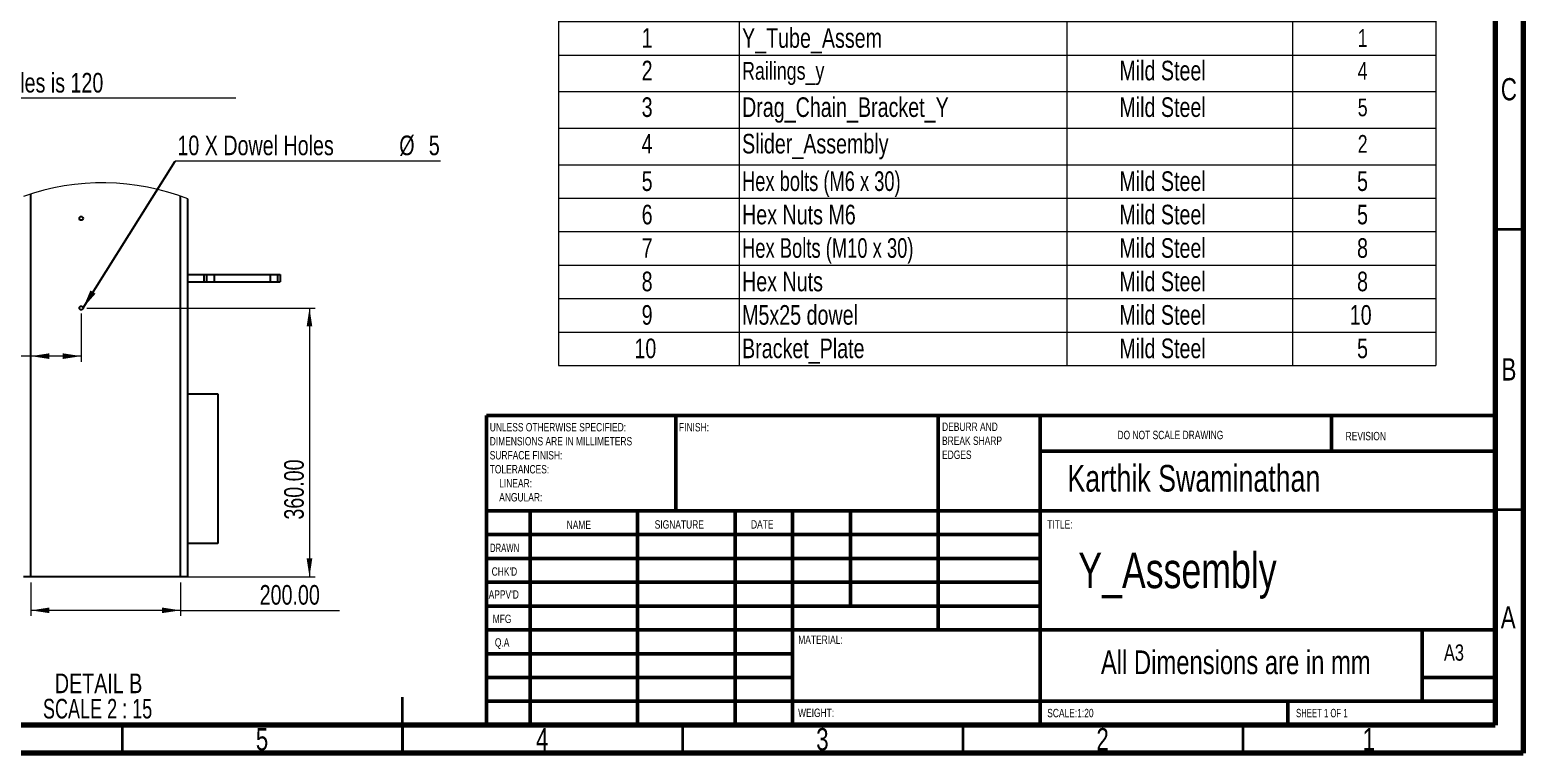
# Model space of a CAD drawing. Header units: millimetres. Extents: x 15 to 415, y 5 to 292.
# Drawn here: x 148.5 to 415, y 5 to 134.1 of the extents above; entities that cross this region are included whole.
import ezdxf

# ---------------------------------------------------------------- set-up
doc = ezdxf.new("R2010")
doc.units = ezdxf.units.MM
doc.styles.add('SLDTEXTSTYLE0', font='TXT', dxfattribs={"width": 0.75})
doc.styles.add('SLDTEXTSTYLE1', font='TXT', dxfattribs={"width": 0.686449})
doc.styles.add('SLDTEXTSTYLE2', font='TXT', dxfattribs={"width": 0.6875})
doc.styles.add('SLDTEXTSTYLE3', font='TXT', dxfattribs={"width": 0.697368})
doc.styles.add('SLDTEXTSTYLE4', font='TXT', dxfattribs={"width": 0.7})
doc.dimstyles.new('SLDDIMSTYLE3', dxfattribs={"dimtxt": 0.18, "dimasz": 3.302, "dimexe": 0, "dimexo": 0.0625, "dimgap": 0, "dimtad": 0, "dimtih": 1, "dimtoh": 1, "dimdec": 0, "dimrnd": 1e-09, "dimzin": 0, "dimdsep": 46, "dimtxsty": 'Standard', "dimsah": 1, "dimcen": 0.09, "dimadec": 0, "dimazin": 0, "dimtfac": 3.302, "dimtdec": 0, "dimtofl": 0, "dimtmove": 0, "dimatfit": 3, "dimfxl": 0, "dimfrac": 2, "dimtolj": 1, "dimtzin": 0, "dimarcsym": 0})
doc.dimstyles.new('SLDDIMSTYLE6', dxfattribs={"dimtxt": 3.5, "dimasz": 3.302, "dimexe": 0, "dimexo": 0.0625, "dimgap": 0.875, "dimtad": 1, "dimlfac": 7.5, "dimrnd": 1e-09, "dimzin": 4, "dimdsep": 46, "dimtxsty": 'SLDTEXTSTYLE0', "dimsah": 1, "dimcen": 0.09, "dimadec": 0, "dimazin": 1, "dimtfac": 1, "dimtofl": 0, "dimtmove": 0, "dimatfit": 3, "dimfxl": 0, "dimfrac": 2, "dimtolj": 1, "dimtzin": 12, "dimarcsym": 0})

# ---------------------------------------------------------------- blocks, each defined once
blk = doc.blocks.new('SW_NOTE_0')
at = {"color": 0, "linetype": 'Continuous', "lineweight": 0, "char_height": 1.5, "attachment_point": 1, "style": 'SLDTEXTSTYLE0'}
for s, insert in [('UNLESS OTHERWISE SPECIFIED:', (0, 1.93)), ('DIMENSIONS ARE IN MILLIMETERS', (0, -0.57)), ('SURFACE FINISH:', (0, -3.07)), ('TOLERANCES:', (0, -5.57)), ('ANGULAR:', (1.69, -10.57)), ('LINEAR:', (1.69, -8.07))]:
    blk.add_mtext(s, dxfattribs=dict(at, insert=insert))
blk = doc.blocks.new('SW_NOTE_0_1')
at = {"color": 0, "linetype": 'Continuous', "lineweight": 0, "char_height": 1.5, "attachment_point": 1, "style": 'SLDTEXTSTYLE0'}
for s, insert in [('DEBURR AND', (0, 1.93)), ('BREAK SHARP', (0, -0.57)), ('EDGES', (0, -3.07))]:
    blk.add_mtext(s, dxfattribs=dict(at, insert=insert))
blk = doc.blocks.new('SW_TABLEANNOTATION_0')
at = {"color": 0, "linetype": 'Continuous', "lineweight": 18}
for p, q in [((0, 0), (0, -5.97)), ((0, 0), (32.25, 0)), ((32.25, 0), (32.25, -5.97)), ((32.25, 0), (90.7, 0)), ((90.7, 0), (90.7, -5.97)), ((90.7, 0), (131, 0)), ((131, 0), (131, -5.97)), ((131, 0), (156.55, 0)), ((156.55, 0), (156.55, -5.97)), ((0, -5.97), (32.25, -5.97)), ((0, -5.97), (0, -11.94)), ((32.25, -5.97), (90.7, -5.97)), ((32.25, -5.97), (32.25, -11.94)), ((90.7, -5.97), (131, -5.97)), ((90.7, -5.97), (90.7, -11.94)), ((131, -5.97), (156.55, -5.97)), ((131, -5.97), (131, -11.94)), ((156.55, -5.97), (156.55, -11.94)), ((0, -11.94), (0, -18.46)), ((0, -11.94), (32.25, -11.94)), ((32.25, -11.94), (32.25, -18.46)), ((32.25, -11.94), (90.7, -11.94)), ((90.7, -11.94), (90.7, -18.46)), ((90.7, -11.94), (131, -11.94)), ((131, -11.94), (131, -18.46)), ((131, -11.94), (156.55, -11.94)), ((156.55, -11.94), (156.55, -18.46)), ((0, -18.46), (0, -24.99)), ((0, -18.46), (32.25, -18.46)), ((32.25, -18.46), (32.25, -24.99)), ((32.25, -18.46), (90.7, -18.46)), ((90.7, -18.46), (90.7, -24.99)), ((90.7, -18.46), (131, -18.46)), ((131, -18.46), (131, -24.99)), ((131, -18.46), (156.55, -18.46)), ((156.55, -18.46), (156.55, -24.99)), ((0, -24.99), (0, -31.51)), ((0, -24.99), (32.25, -24.99)), ((32.25, -24.99), (32.25, -31.51)), ((32.25, -24.99), (90.7, -24.99)), ((90.7, -24.99), (90.7, -31.51)), ((90.7, -24.99), (131, -24.99)), ((131, -24.99), (131, -31.51)), ((131, -24.99), (156.55, -24.99)), ((156.55, -24.99), (156.55, -31.51)), ((0, -31.51), (0, -37.48)), ((0, -31.51), (32.25, -31.51)), ((32.25, -31.51), (32.25, -37.48)), ((32.25, -31.51), (90.7, -31.51)), ((90.7, -31.51), (90.7, -37.48)), ((90.7, -31.51), (131, -31.51)), ((131, -31.51), (131, -37.48)), ((131, -31.51), (156.55, -31.51)), ((156.55, -31.51), (156.55, -37.48)), ((0, -37.48), (0, -43.45)), ((0, -37.48), (32.25, -37.48)), ((32.25, -37.48), (32.25, -43.45)), ((32.25, -37.48), (90.7, -37.48)), ((90.7, -37.48), (90.7, -43.45)), ((90.7, -37.48), (131, -37.48)), ((131, -37.48), (131, -43.45)), ((131, -37.48), (156.55, -37.48)), ((156.55, -37.48), (156.55, -43.45)), ((0, -43.45), (0, -49.42)), ((0, -43.45), (32.25, -43.45)), ((32.25, -43.45), (32.25, -49.42)), ((32.25, -43.45), (90.7, -43.45)), ((90.7, -43.45), (90.7, -49.42)), ((90.7, -43.45), (131, -43.45)), ((131, -43.45), (131, -49.42)), ((131, -43.45), (156.55, -43.45)), ((156.55, -43.45), (156.55, -49.42)), ((0, -49.42), (0, -55.39)), ((0, -49.42), (32.25, -49.42)), ((32.25, -49.42), (32.25, -55.39)), ((32.25, -49.42), (90.7, -49.42)), ((90.7, -49.42), (90.7, -55.39)), ((90.7, -49.42), (131, -49.42)), ((131, -49.42), (131, -55.39)), ((131, -49.42), (156.55, -49.42)), ((156.55, -49.42), (156.55, -55.39)), ((0, -55.39), (0, -61.36)), ((0, -55.39), (32.25, -55.39)), ((32.25, -55.39), (32.25, -61.36)), ((32.25, -55.39), (90.7, -55.39)), ((90.7, -55.39), (90.7, -61.36)), ((90.7, -55.39), (131, -55.39)), ((131, -55.39), (131, -61.36)), ((131, -55.39), (156.55, -55.39)), ((156.55, -55.39), (156.55, -61.36)), ((0, -61.36), (0, -67.33)), ((0, -61.36), (32.25, -61.36)), ((32.25, -61.36), (32.25, -67.33)), ((32.25, -61.36), (90.7, -61.36)), ((90.7, -61.36), (90.7, -67.33)), ((90.7, -61.36), (131, -61.36)), ((131, -61.36), (131, -67.33)), ((131, -61.36), (156.55, -61.36)), ((156.55, -61.36), (156.55, -67.33)), ((0, -67.33), (32.25, -67.33)), ((32.25, -67.33), (90.7, -67.33)), ((90.7, -67.33), (131, -67.33)), ((131, -67.33), (156.55, -67.33))]:
    blk.add_line(p, q, dxfattribs=at)
at = {"color": 0, "linetype": 'Continuous', "lineweight": 0, "attachment_point": 1}
for s, insert, char_height, style in [('ITEM NO.', (7.09, -1.33), 3.175, 'SLDTEXTSTYLE0'), ('DESCRIPTION', (46.83, -1.17), 3.5, 'SLDTEXTSTYLE0'), ('Material', (101.58, -1.17), 3.5, 'SLDTEXTSTYLE0'), ('QTY.', (139.19, -1.33), 3.175, 'SLDTEXTSTYLE0'), ('1', (14.83, -7.14), 3.5, 'SLDTEXTSTYLE0'), ('Y_Tube_Assem', (32.75, -7.14), 3.5, 'SLDTEXTSTYLE0'), ('1', (142.61, -7.3), 3.17, 'SLDTEXTSTYLE0'), ('2', (14.83, -12.95), 3.5, 'SLDTEXTSTYLE0'), ('Railings_y', (32.75, -13.16), 3.175, 'SLDTEXTSTYLE0'), ('Mild Steel', (100.08, -12.95), 3.5, 'SLDTEXTSTYLE0'), ('4', (142.61, -13.16), 3.17, 'SLDTEXTSTYLE0'), ('3', (14.83, -19.48), 3.5, 'SLDTEXTSTYLE0'), ('Drag_Chain_Bracket_Y', (32.75, -19.48), 3.5, 'SLDTEXTSTYLE0'), ('Mild Steel', (100.08, -19.48), 3.5, 'SLDTEXTSTYLE0'), ('5', (142.61, -19.69), 3.17, 'SLDTEXTSTYLE0'), ('4', (14.83, -26), 3.5, 'SLDTEXTSTYLE0'), ('Slider_Assembly', (32.75, -26), 3.5, 'SLDTEXTSTYLE0'), ('2', (142.61, -26.21), 3.17, 'SLDTEXTSTYLE0'), ('5', (14.83, -32.69), 3.5, 'SLDTEXTSTYLE0'), ('Hex bolts (M6 x 30)', (32.75, -32.69), 3.5, 'SLDTEXTSTYLE3'), ('Mild Steel', (100.08, -32.69), 3.5, 'SLDTEXTSTYLE0'), ('5', (142.49, -32.69), 3.5, 'SLDTEXTSTYLE0'), ('6', (14.83, -38.65), 3.5, 'SLDTEXTSTYLE0'), ('Hex Nuts M6', (32.75, -38.65), 3.5, 'SLDTEXTSTYLE0'), ('Mild Steel', (100.08, -38.65), 3.5, 'SLDTEXTSTYLE0'), ('5', (142.49, -38.65), 3.5, 'SLDTEXTSTYLE0'), ('7', (14.83, -44.62), 3.5, 'SLDTEXTSTYLE0'), ('Hex Bolts (M10 x 30)', (32.75, -44.62), 3.5, 'SLDTEXTSTYLE4'), ('Mild Steel', (100.08, -44.62), 3.5, 'SLDTEXTSTYLE0'), ('8', (142.49, -44.62), 3.5, 'SLDTEXTSTYLE0'), ('8', (14.83, -50.59), 3.5, 'SLDTEXTSTYLE0'), ('Hex Nuts', (32.75, -50.59), 3.5, 'SLDTEXTSTYLE0'), ('Mild Steel', (100.08, -50.59), 3.5, 'SLDTEXTSTYLE0'), ('8', (142.49, -50.59), 3.5, 'SLDTEXTSTYLE0'), ('9', (14.83, -56.56), 3.5, 'SLDTEXTSTYLE0'), ('M5x25 dowel', (32.75, -56.56), 3.5, 'SLDTEXTSTYLE0'), ('Mild Steel', (100.08, -56.56), 3.5, 'SLDTEXTSTYLE0'), ('10', (141.19, -56.56), 3.5, 'SLDTEXTSTYLE0'), ('10', (13.54, -62.53), 3.5, 'SLDTEXTSTYLE0'), ('Bracket_Plate', (32.75, -62.53), 3.5, 'SLDTEXTSTYLE0'), ('Mild Steel', (100.08, -62.53), 3.5, 'SLDTEXTSTYLE0'), ('5', (142.49, -62.53), 3.5, 'SLDTEXTSTYLE0')]:
    blk.add_mtext(s, dxfattribs=dict(at, insert=insert, char_height=char_height, style=style))
blk = doc.blocks.new('SW_NOTE_0_2')
at = {"color": 0, "linetype": 'Continuous', "lineweight": 0}
blk.add_line((82.88, 0), (0, 0), dxfattribs=at)
at = {"color": 0, "linetype": 'Continuous', "lineweight": 0, "insert": (0.49, 4.52), "char_height": 3.5, "attachment_point": 1, "style": 'SLDTEXTSTYLE0'}
blk.add_mtext('Distance Between Dowel holes is 120', dxfattribs=at)
blk = doc.blocks.new('_D_5')
at = {"color": 7, "linetype": 'Continuous', "lineweight": 0}
for p, q in [((148.73, 35.44), (148.73, 29.48)), ((175.4, 35.44), (175.4, 29.48)), ((175.4, 30.48), (148.73, 30.48)), ((175.4, 30.48), (203.77, 30.48))]:
    blk.add_line(p, q, dxfattribs=at)
at = {"color": 7, "linetype": 'Continuous', "lineweight": 18}
for points in [[(148.73, 30.48), (152.03, 29.98), (152.03, 30.99)], [(175.4, 30.48), (172.1, 30.99), (172.1, 29.98)]]:
    blk.add_solid(points, dxfattribs=at)
at = {"color": 7, "linetype": 'Continuous', "lineweight": 18, "insert": (189.54, 35), "char_height": 3.5, "attachment_point": 1, "style": 'SLDTEXTSTYLE0'}
blk.add_mtext('200.00', dxfattribs=at)
blk = doc.blocks.new('_D_6')
at = {"color": 7, "linetype": 'Continuous', "lineweight": 0}
for p, q in [((158.71, 84.44), (199.43, 84.44)), ((198.43, 84.44), (198.43, 36.44)), ((176.4, 36.44), (199.43, 36.44))]:
    blk.add_line(p, q, dxfattribs=at)
at = {"color": 7, "linetype": 'Continuous', "lineweight": 18}
for points in [[(198.43, 84.44), (197.92, 81.14), (198.93, 81.14)], [(198.43, 36.44), (198.93, 39.74), (197.92, 39.74)]]:
    blk.add_solid(points, dxfattribs=at)
at = {"color": 7, "linetype": 'Continuous', "lineweight": 18, "insert": (193.91, 46.68), "char_height": 3.5, "attachment_point": 1, "rotation": 90, "style": 'SLDTEXTSTYLE0'}
blk.add_mtext('360.00', dxfattribs=at)
blk = doc.blocks.new('_D_7')
at = {"color": 7, "linetype": 'Continuous', "lineweight": 0}
for p, q in [((157.71, 83.44), (157.71, 74.85)), ((148.73, 75.85), (134.79, 75.85)), ((157.71, 75.85), (148.73, 75.85))]:
    blk.add_line(p, q, dxfattribs=at)
at = {"color": 7, "linetype": 'Continuous', "lineweight": 18}
for points in [[(148.73, 75.85), (152.03, 75.34), (152.03, 76.36)], [(157.71, 75.85), (154.4, 76.36), (154.4, 75.34)]]:
    blk.add_solid(points, dxfattribs=at)
at = {"color": 7, "linetype": 'Continuous', "lineweight": 18, "insert": (134.79, 80.36), "char_height": 3.5, "attachment_point": 1, "style": 'SLDTEXTSTYLE0'}
blk.add_mtext('67.30', dxfattribs=at)
blk = doc.blocks.new('SW_NOTE_0_9')
at = {"color": 0, "linetype": 'Continuous', "lineweight": 0, "char_height": 3.5, "attachment_point": 2}
for s, insert, style in [('DETAIL B', (9.13, 4.51), 'SLDTEXTSTYLE0'), ('SCALE 2 : 15', (8.95, -0.01), 'SLDTEXTSTYLE2')]:
    blk.add_mtext(s, dxfattribs=dict(at, insert=insert, style=style))
blk = doc.blocks.new('SW_NOTE_0_10')
at = {"color": 0, "linetype": 'Continuous', "lineweight": 0}
blk.add_line((47.34, 0), (0, 0), dxfattribs=at)
at = {"color": 0, "linetype": 'Continuous', "lineweight": 0, "char_height": 3.5, "attachment_point": 1, "style": 'SLDTEXTSTYLE0'}
for s, insert in [('10 X Dowel Holes', (0.42, 4.57)), ('%%c', (40.01, 4.57)), ('5', (45.28, 4.57))]:
    blk.add_mtext(s, dxfattribs=dict(at, insert=insert))

msp = doc.modelspace()

# ---------------------------------------------------------------- linework, layer by layer
at = {"color": 7, "linetype": 'Continuous', "lineweight": 70}
for p, q in [((415, 292), (415, 5)), ((410, 287), (410, 10)), ((410, 10), (20, 10)), ((415, 5), (15, 5))]:
    msp.add_line(p, q, dxfattribs=at)
at = {"color": 7, "linetype": 'Continuous', "lineweight": 25}
for p, q in [((148.73235, 36.44109), (148.73235, 104.80108)), ((175.39902, 36.44109), (175.39902, 104.43308)), ((176.73235, 36.44109), (176.73235, 103.94485)), ((176.73235, 90.44108), (179.60098, 90.44108)), ((176.73235, 89.10775), (179.60098, 89.10775)), ((179.60098, 90.44108), (179.60098, 89.10775)), ((179.60098, 90.44108), (180.07238, 90.44108)), ((179.60098, 89.10775), (180.07238, 89.10775)), ((180.07238, 90.44108), (180.07238, 89.10775)), ((180.07238, 90.44108), (181.39902, 90.44108)), ((180.07238, 89.10775), (181.39902, 89.10775)), ((181.39902, 90.44108), (181.39902, 89.10775)), ((181.39902, 90.44108), (191.39901, 90.44108)), ((181.39902, 89.10775), (191.39901, 89.10775)), ((191.39901, 90.44108), (191.39901, 89.10775)), ((191.39901, 90.44108), (192.72565, 90.44108)), ((191.39901, 89.10775), (192.72565, 89.10775)), ((192.72565, 90.44108), (192.72565, 89.10775)), ((192.72565, 90.44108), (193.19705, 90.44108)), ((192.72565, 89.10775), (193.19705, 89.10775)), ((193.19705, 90.44108), (193.19705, 89.10775)), ((176.73235, 69.10775), (182.06568, 69.10775)), ((182.06568, 69.10775), (182.06568, 42.44108)), ((182.06568, 42.44108), (176.73235, 42.44108)), ((148.73235, 36.44109), (147.39901, 36.44109)), ((175.39902, 36.44109), (148.73235, 36.44109)), ((176.73235, 36.44109), (175.39902, 36.44109))]:
    msp.add_line(p, q, dxfattribs=at)
at = {"color": 7, "linetype": 'Continuous', "lineweight": 35}
for p, q in [((410, 98.5), (415, 98.5)), ((410, 48.5), (415, 48.5)), ((215, 5), (215, 15)), ((165, 10), (165, 5)), ((215, 10), (215, 5)), ((265, 10), (265, 5)), ((315, 10), (315, 5)), ((365, 10), (365, 5))]:
    msp.add_line(p, q, dxfattribs=at)
at = {"color": 7, "linetype": 'Continuous', "lineweight": 50}
for p, q in [((230, 65.25), (410, 65.25)), ((230, 65.25), (230, 10)), ((263.8, 48.25), (263.8, 65.25)), ((310.6, 65.25), (310.6, 27)), ((328.8, 65.25), (328.8, 10)), ((380.8, 58.875), (380.8, 65.25)), ((410, 58.875), (328.8, 58.875)), ((410, 48.25), (230, 48.25)), ((237.8, 48.25), (237.8, 10)), ((256.99095, 48.25), (256.99095, 10)), ((274.39893, 48.25), (274.39893, 10)), ((284.6, 10), (284.6, 48.25)), ((295, 31.25), (295, 48.25)), ((328.8, 44), (230, 44)), ((328.8, 39.75), (230, 39.75)), ((328.8, 35.5), (230, 35.5)), ((328.8, 31.25), (230, 31.25)), ((284.6, 27), (230, 27)), ((284.6, 27), (410, 27)), ((397, 14.25), (397, 27)), ((284.6, 22.74993), (230, 22.74993)), ((284.6, 18.5), (230, 18.5)), ((410, 18.5), (397, 18.5)), ((230, 14.25), (410, 14.25)), ((373, 10), (373, 14.25))]:
    msp.add_line(p, q, dxfattribs=at)
at = {"color": 7, "linetype": 'Continuous', "lineweight": 25}
for centre in [(157.70568, 100.44108), (157.70568, 84.44108)]:
    msp.add_circle(centre, 0.33333, dxfattribs=at)
at = {"color": 7, "linetype": 'Continuous', "lineweight": 18}
msp.add_arc((161.51126, 64.4411), 42.33472, 68.9279518, 109.4721804, dxfattribs=at)

# ---------------------------------------------------------------- block references
at = {"color": 7, "linetype": 'Continuous', "lineweight": 0}
for name, p in [('SW_TABLEANNOTATION_0', (242.87134, 141.51803)), ('SW_NOTE_0_2', (102.42135, 121.8788)), ('SW_NOTE_0_10', (174.44382, 110.64284)), ('SW_NOTE_0_1', (311.30922, 62.06949)), ('SW_NOTE_0', (230.59367, 61.98737)), ('SW_NOTE_0_9', (151.66783, 14.69175))]:
    msp.add_blockref(name, p, dxfattribs=at)

# ---------------------------------------------------------------- texts
for s, insert, char_height, attachment_point, style in [('C', (412.45866, 125.47039), 3.96875, 2, 'SLDTEXTSTYLE0'), ('B', (412.4706, 75.47039), 3.96875, 2, 'SLDTEXTSTYLE0'), ('FINISH:', (264.37129, 63.91927), 1.5, 1, 'SLDTEXTSTYLE0'), ('DO NOT SCALE DRAWING', (342.61464, 62.53299), 1.5, 1, 'SLDTEXTSTYLE0'), ('REVISION', (383.32758, 62.33491), 1.5, 1, 'SLDTEXTSTYLE0'), ('Karthik Swaminathan', (333.67788, 56.43744), 4.7625, 1, 'SLDTEXTSTYLE0'), ('NAME', (244.32224, 46.50148), 1.5, 1, 'SLDTEXTSTYLE0'), ('SIGNATURE', (260.03359, 46.56176), 1.5, 1, 'SLDTEXTSTYLE0'), ('DATE', (277.2147, 46.57618), 1.5, 1, 'SLDTEXTSTYLE0'), ('TITLE:', (330.09016, 46.57618), 1.5, 1, 'SLDTEXTSTYLE0'), ('DRAWN', (230.64336, 42.38478), 1.5, 1, 'SLDTEXTSTYLE1'), ('Y_Assembly', (335.61828, 40.79554), 6.35, 1, 'SLDTEXTSTYLE0'), ("CHK'D", (230.93922, 38.16185), 1.5, 1, 'SLDTEXTSTYLE0'), ("APPV'D", (230.40172, 34.06587), 1.5, 1, 'SLDTEXTSTYLE0'), ('MFG', (231.12401, 29.71578), 1.5, 1, 'SLDTEXTSTYLE0'), ('A', (412.33969, 31.22039), 3.96875, 2, 'SLDTEXTSTYLE0'), ('Q.A', (231.50904, 25.50466), 1.5, 1, 'SLDTEXTSTYLE0'), ('MATERIAL:', (285.64586, 25.98606), 1.5, 1, 'SLDTEXTSTYLE0'), ('A3', (400.87116, 24.40639), 2.910417, 1, 'SLDTEXTSTYLE0'), ('All Dimensions are in mm', (363.72394, 23.32769), 4.2333333, 2, 'SLDTEXTSTYLE0'), ('WEIGHT:', (285.61781, 12.94931), 1.4986, 1, 'SLDTEXTSTYLE0'), ('SCALE:1:20', (330.07397, 12.90009), 1.5, 1, 'SLDTEXTSTYLE0'), ('SHEET 1 OF 1', (374.47829, 12.90009), 1.5, 1, 'SLDTEXTSTYLE2'), ('5', (189.96004, 9.47039), 3.96875, 2, 'SLDTEXTSTYLE0'), ('4', (239.96004, 9.47039), 3.96875, 2, 'SLDTEXTSTYLE0'), ('3', (289.96004, 9.47039), 3.96875, 2, 'SLDTEXTSTYLE0'), ('2', (339.96004, 9.47039), 3.96875, 2, 'SLDTEXTSTYLE0'), ('1', (387.46004, 9.47039), 3.96875, 2, 'SLDTEXTSTYLE0')]:
    msp.add_mtext(s, dxfattribs=dict(at, insert=insert, char_height=char_height, attachment_point=attachment_point, style=style))

# ---------------------------------------------------------------- dimensions: what is measured, and where the dimension line sits
at = {"color": 7, "linetype": 'Continuous', "lineweight": 18}
for base, p1, p2, picture, middle in [((148.73235, 75.85228), (157.70568, 84.44108), (148.73235, 104.80108), '_D_7', (140.60565, 75.85228)), ((148.73235, 30.48467), (175.39902, 36.44108), (148.73235, 36.44108), '_D_5', (196.65542, 30.48467))]:
    dim = msp.add_linear_dim(base=base, p1=p1, p2=p2, dimstyle='SLDDIMSTYLE6', dxfattribs=at)
    dim.commit()
    dim.dimension.update_dxf_attribs({"geometry": picture, "text_midpoint": middle, "dimtype": 160})
dim = msp.add_linear_dim(base=(198.42582, 36.44108), p1=(157.70568, 84.44108), p2=(175.39902, 36.44108), angle=90, dimstyle='SLDDIMSTYLE6', dxfattribs=at)
dim.commit()
dim.dimension.update_dxf_attribs({"geometry": '_D_6', "text_midpoint": (198.42582, 53.79618), "dimtype": 160})

# ---------------------------------------------------------------- leaders
at = {"color": 7, "linetype": 'Continuous', "lineweight": 0}
msp.add_leader([(158.03559, 84.48873), (174.44382, 110.64284)], dimstyle='SLDDIMSTYLE3', dxfattribs=at)

doc.saveas('drawing.dxf')
